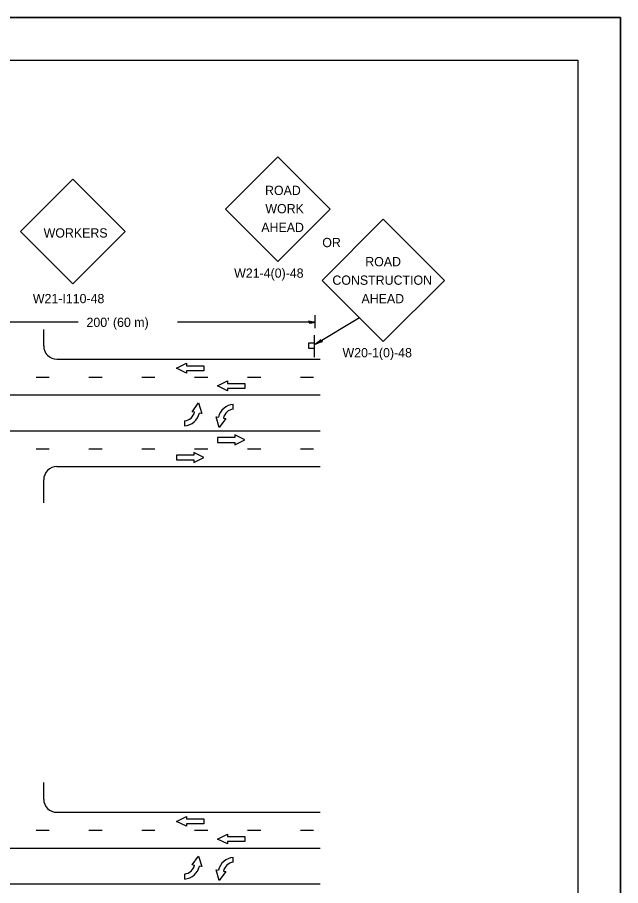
# Model space of a CAD drawing. Extents: x 92217 to 93577, y 75831 to 76271.
# Drawn here: x 93436.5 to 93577.4, y 76068.8 to 76271.4 of the extents above; entities that cross this region are included whole.
import ezdxf

# ---------------------------------------------------------------- set-up
doc = ezdxf.new("R2010")
doc.units = 0
for name, color, linetype in [('Design_PR_EOP', 7, 'Continuous'), ('Design_PR_Roadway Dimensions', 7, 'Continuous'), ('Level 48', 7, 'Continuous'), ('Sheets_50 Reference Boundary', 7, 'Continuous'), ('Sheets_General Details', 7, 'Continuous'), ('Sheets_Printer Plotting Border', 7, 'Continuous'), ('Topo_PMK Symbols', 7, 'Continuous'), ('Topo_Traffic Sign', 7, 'Continuous')]:
    doc.layers.add(name, color=color, linetype=linetype)

msp = doc.modelspace()

# ---------------------------------------------------------------- linework, layer by layer
at = {"layer": 'Design_PR_EOP'}
for p, q in [((93442.69, 76194.75), (93442.69, 76198.59)), ((93445.78, 76191.66), (93507.24, 76191.66)), ((93445.78, 76166.6), (93507.24, 76166.6)), ((93442.69, 76158.12), (93442.69, 76163.51)), ((93442.69, 76089.01), (93442.69, 76092.85)), ((93445.78, 76085.93), (93507.24, 76085.93))]:
    msp.add_line(p, q, dxfattribs=at)
for centre, start, end in [((93445.78, 76194.75), 180, 270), ((93445.78, 76163.51), 90, 180), ((93445.78, 76089.01), 180, 270)]:
    msp.add_arc(centre, 3.09, start, end, dxfattribs=at)
at = {"layer": 'Design_PR_Roadway Dimensions'}
for p, q in [((93506.09, 76198.93), (93506.09, 76201.92)), ((93450.73, 76200.28), (93394.08, 76200.28)), ((93506.09, 76200.28), (93473.93, 76200.28))]:
    msp.add_line(p, q, dxfattribs=at)
msp.add_lwpolyline([(93504.67, 76200.29), (93504.72, 76200.09), (93505.32, 76200.18), (93506.09, 76200.28), (93505.27, 76200.39), (93504.55, 76200.51), (93504.67, 76200.29), (93504.74, 76200.16), (93505.57, 76200.28), (93504.66, 76200.44), (93504.79, 76200.26), (93505.18, 76200.28), (93504.81, 76200.34)], dxfattribs=at)
at = {"layer": 'Level 48'}
msp.add_lwpolyline([(92897.4, 76271.44), (93577.4, 76271.44), (93577.4, 75831.44), (92897.4, 75831.44)], close=True, dxfattribs=at)
at = {"layer": 'Sheets_50 Reference Boundary'}
msp.add_lwpolyline([(92937.4, 76261.43), (93567.4, 76261.43), (93567.4, 75861.44), (92937.4, 75861.44)], close=True, dxfattribs=at)
at = {"layer": 'Sheets_General Details'}
for p, q in [((93577.4, 76271.44), (92897.4, 76271.44)), ((93577.4, 75831.44), (93577.4, 76271.44))]:
    msp.add_line(p, q, dxfattribs=at)
msp.add_lwpolyline([(92937.4, 76261.44), (93567.4, 76261.44), (93567.4, 75841.44), (92937.4, 75841.44)], close=True, dxfattribs=at)
at = {"layer": 'Sheets_Printer Plotting Border'}
msp.add_lwpolyline([(92897.4, 75831.44), (93577.4, 75831.44), (93577.4, 76271.44), (92897.4, 76271.44)], close=True, dxfattribs=at)
at = {"layer": 'Topo_PMK Symbols'}
for p, q in [((93033.63, 76183.31), (93507.24, 76183.31)), ((93486.94, 76179.95), (93486.94, 76181.11)), ((93475.6, 76177.26), (93475.6, 76176.1)), ((93033.63, 76174.95), (93507.24, 76174.95)), ((93033.63, 76077.57), (93507.24, 76077.57)), ((93486.94, 76074.21), (93486.94, 76075.37)), ((93475.6, 76071.52), (93475.6, 76070.36)), ((93033.63, 76069.21), (93507.24, 76069.21))]:
    msp.add_line(p, q, dxfattribs=at)
for points in [[(93480.05, 76190.12), (93480.05, 76188.96), (93476, 76188.96), (93476, 76188.39), (93473.69, 76189.54), (93476, 76190.7), (93476, 76190.12), (93480.05, 76190.12)], [(93440.9, 76187.49), (93443.99, 76187.49)], [(93453.25, 76187.49), (93456.33, 76187.49)], [(93465.59, 76187.49), (93468.68, 76187.49)], [(93477.93, 76187.49), (93481.02, 76187.49)], [(93489.62, 76186.01), (93489.62, 76184.85), (93485.57, 76184.85), (93485.57, 76184.27), (93483.26, 76185.43), (93485.57, 76186.59), (93485.57, 76186.01), (93489.62, 76186.01)], [(93490.28, 76187.49), (93493.36, 76187.49)], [(93502.62, 76187.49), (93505.7, 76187.49)], [(93477.9, 76179.28), (93477.33, 76179.38), (93478.87, 76181.46), (93479.61, 76178.98), (93479.04, 76179.07)], [(93484.64, 76177.93), (93485.21, 76177.83), (93483.67, 76175.75), (93482.93, 76178.23), (93483.5, 76178.13)], [(93483.26, 76173.41), (93483.26, 76172.25), (93487.31, 76172.25), (93487.31, 76171.67), (93489.62, 76172.83), (93487.31, 76173.99), (93487.31, 76173.41), (93483.26, 76173.41)], [(93440.9, 76170.77), (93443.99, 76170.77)], [(93453.25, 76170.77), (93456.33, 76170.77)], [(93465.59, 76170.77), (93468.68, 76170.77)], [(93477.93, 76170.77), (93481.02, 76170.77)], [(93490.28, 76170.77), (93493.36, 76170.77)], [(93502.62, 76170.77), (93505.7, 76170.77)], [(93473.69, 76169.29), (93473.69, 76168.14), (93477.74, 76168.14), (93477.74, 76167.56), (93480.05, 76168.72), (93477.74, 76169.87), (93477.74, 76169.29), (93473.69, 76169.29)], [(93480.05, 76084.38), (93480.05, 76083.23), (93476, 76083.23), (93476, 76082.65), (93473.69, 76083.81), (93476, 76084.96), (93476, 76084.38), (93480.05, 76084.38)], [(93440.9, 76081.75), (93443.99, 76081.75)], [(93453.25, 76081.75), (93456.33, 76081.75)], [(93465.59, 76081.75), (93468.68, 76081.75)], [(93477.93, 76081.75), (93481.02, 76081.75)], [(93489.62, 76080.27), (93489.62, 76079.11), (93485.57, 76079.11), (93485.57, 76078.53), (93483.26, 76079.69), (93485.57, 76080.85), (93485.57, 76080.27), (93489.62, 76080.27)], [(93490.28, 76081.75), (93493.36, 76081.75)], [(93502.62, 76081.75), (93505.7, 76081.75)], [(93477.9, 76073.54), (93477.33, 76073.64), (93478.87, 76075.72), (93479.61, 76073.24), (93479.04, 76073.34)], [(93484.64, 76072.19), (93485.21, 76072.09), (93483.67, 76070.01), (93482.93, 76072.49), (93483.5, 76072.39)]]:
    msp.add_lwpolyline(points, dxfattribs=at)
for centre, radius, start, end in [((93487.27, 76177.26), 3.87, 94.8518, 166.9748), ((93475.28, 76179.95), 2.71, 276.9303, 346.9748), ((93475.28, 76179.95), 3.87, 274.8518, 346.9748), ((93487.28, 76177.32), 2.71, 96.9303, 166.9748), ((93487.27, 76071.52), 3.87, 94.8518, 166.9748), ((93475.28, 76074.21), 2.71, 276.9303, 346.9748), ((93475.28, 76074.21), 3.87, 274.8518, 346.9748), ((93487.28, 76071.58), 2.71, 96.9303, 166.9748)]:
    msp.add_arc(centre, radius, start, end, dxfattribs=at)
at = {"layer": 'Topo_Traffic Sign'}
for p, q in [((93516.44, 76201.35), (93506.05, 76195.1)), ((93505.85, 76197.29), (93505.85, 76192.15))]:
    msp.add_line(p, q, dxfattribs=at)
for points in [[(93485.17, 76226.69), (93497.38, 76214.47), (93509.6, 76226.69), (93497.38, 76238.9)], [(93437.25, 76221.46), (93449.47, 76209.24), (93461.68, 76221.46), (93449.47, 76233.68)], [(93507.73, 76210.06), (93521.98, 76195.81), (93536.24, 76210.06), (93521.98, 76224.32)], [(93504.56, 76195.46), (93505.85, 76195.46), (93505.85, 76194.17), (93504.56, 76194.17)]]:
    msp.add_lwpolyline(points, close=True, dxfattribs=at)
msp.add_lwpolyline([(93507.52, 76195.96), (93507.35, 76196.15), (93506.82, 76195.7), (93506.12, 76195.15), (93506.99, 76195.52), (93507.77, 76195.82), (93507.52, 76195.96), (93507.38, 76196.07), (93506.63, 76195.45), (93507.62, 76195.84), (93507.38, 76195.93), (93507.02, 76195.68), (93507.41, 76195.84)], dxfattribs=at)

# ---------------------------------------------------------------- texts
at = {"layer": 'Design_PR_Roadway Dimensions'}
msp.add_text("200' (60 m)", height=2.16, dxfattribs=at).set_placement((93452.69, 76199.19))
at = {"layer": 'Topo_Traffic Sign'}
for s, height, p in [('ROAD', 2.16, (93494.37, 76229.98)), ('WORK', 2.16, (93494.45, 76225.71)), ('AHEAD', 2.16, (93493.5, 76221.34)), ('WORKERS', 2.16, (93442.68, 76220.05)), ('OR', 2.16, (93507.74, 76217.81)), ('ROAD', 2.16, (93517.77, 76213.35)), ('W21-4(0)-48', 2.1597, (93487.16, 76210.67)), ('CONSTRUCTION', 2.16, (93510.1, 76209.03)), ('W21-I110-48', 2.1597, (93440.16, 76204.73)), ('AHEAD', 2.16, (93516.89, 76204.71)), ('W20-1(0)-48', 2.1597, (93512.46, 76192.1))]:
    msp.add_text(s, height=height, dxfattribs=at).set_placement(p)

doc.saveas('drawing.dxf')
